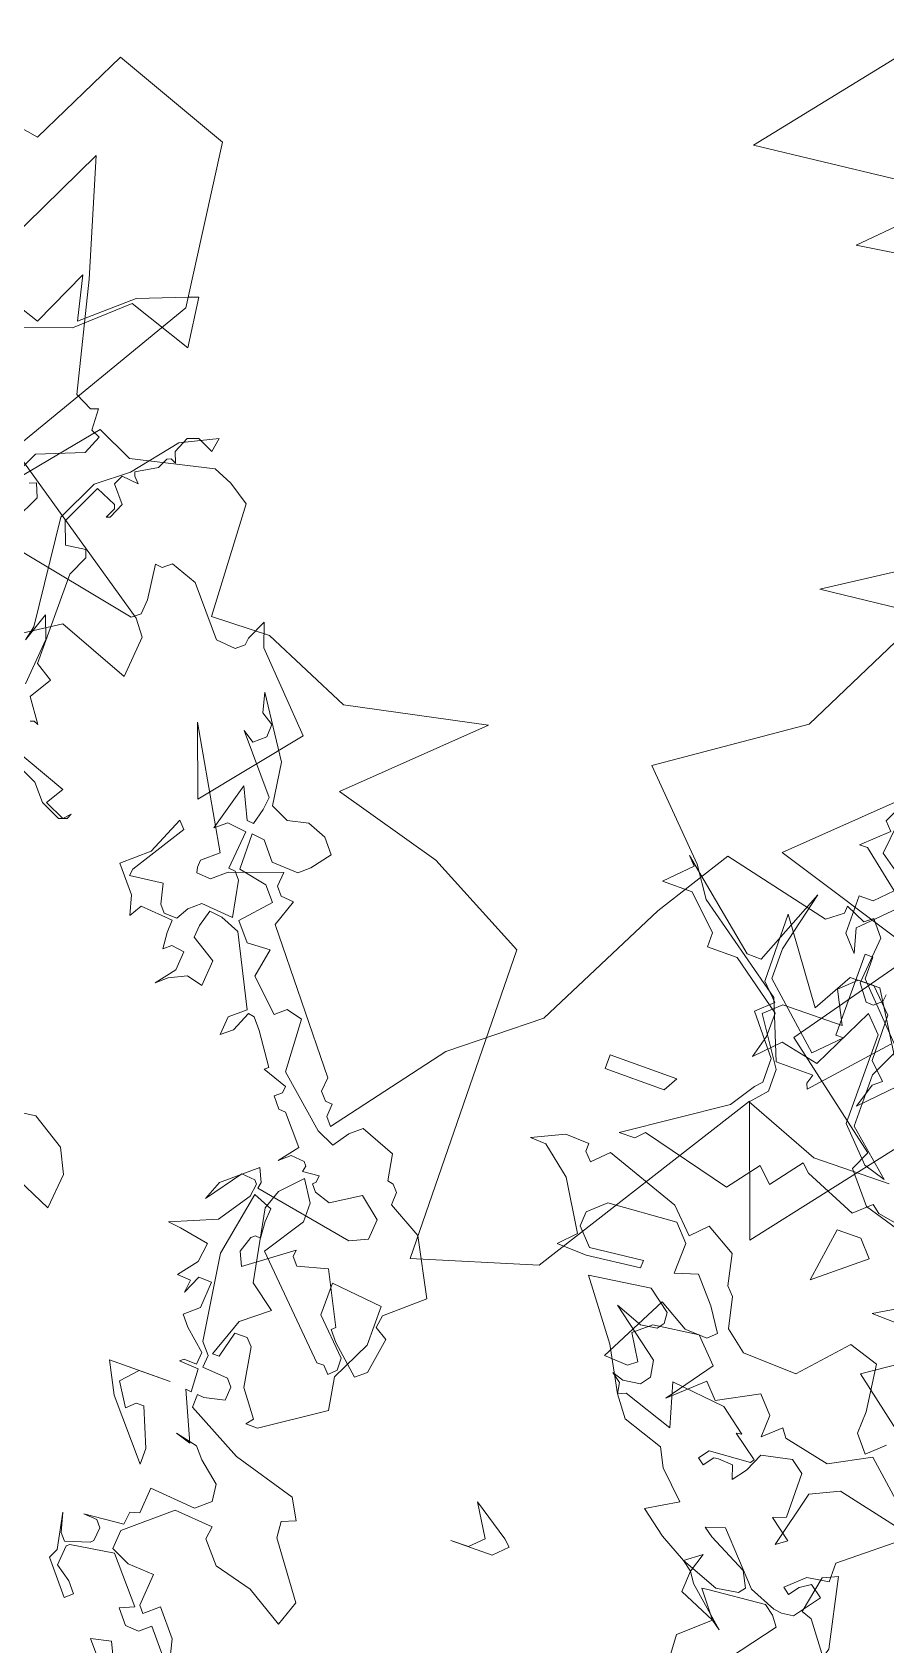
# Model space of a CAD drawing. Header units: metres. Extents: x -71 to 881, y -503 to 661.
# Drawn here: x 121.756 to 123.921, y 485.243 to 489.336 of the extents above; entities that cross this region are included whole.
import ezdxf

# ---------------------------------------------------------------- set-up
doc = ezdxf.new("R2010")
doc.units = ezdxf.units.M
doc.layers.add('ARBRE', color=100, linetype='Continuous', lineweight=13, true_color=0x00ff3f)

# ---------------------------------------------------------------- blocks, each defined once
blk = doc.blocks.new('WMF2', base_point=(0, 0.01))
at = {"color": 251, "lineweight": 0, "true_color": 0x636466}
for points in [[(81.23, -212.64), (86.45, -202.37), (92.4, -197.64), (98.49, -189.57), (98.99, -190.16), (98.92, -191.16), (99.46, -191.2), (99.98, -191.79), (99.88, -192.88), (107.36, -202.17), (106.64, -204.2), (107.63, -204.27), (108.14, -204.87), (108.06, -205.98), (111.91, -204.61), (112.96, -203.7), (114.06, -203.79), (114.16, -204.2), (114.12, -204.74), (112.93, -205.76), (117.77, -214.23), (115.81, -208.91), (110.13, -215.92), (115.04, -221.02), (115.66, -222.79), (116.35, -221.31), (116.39, -220.76), (116.99, -220.25), (118.51, -220.38), (121.42, -223.82), (123.45, -224.55), (124.06, -224.04), (124.6, -224.1), (124.28, -221.43), (124.37, -220.32), (124.97, -219.82), (134.84, -221.76)], [(206.17, -84.52), (217.5, -73.62), (205.76, -70.03), (212.07, -61.12), (204.08, -54.99), (204.77, -53.52), (202.84, -51.25), (195.1, -48.95)], [(23.58, -100.08), (8.83, -109.56), (3.27, -107.44), (3.01, -110.61), (3.9, -111.79), (16.57, -120.44), (8.22, -134.47), (9.81, -146.85), (18.98, -150.2), (22.71, -142.59), (34.39, -144.58)], [(50.2, -181.46), (55.69, -185.68), (50.55, -189.17)], [(63.37, -212.54), (63.42, -211.98), (64, -211.48), (64.56, -211.53), (65.45, -212.71), (65.14, -216.33), (66.13, -217.51), (66.73, -217.02), (68.24, -217.69), (68.28, -217.15), (69.45, -216.26), (77.76, -218.17), (81.23, -212.64), (81.23, -212.64)], [(227.2, -134.24), (237.13, -121.84), (221.43, -123.58), (227.53, -117.47), (210.08, -120.09)], [(206.64, -102.36), (221.47, -92.77), (213.62, -93.64), (218.84, -83.17), (228.67, -76.4), (223.08, -70.7), (221.59, -68.47), (214.46, -63.39), (212.7, -59.01), (209.83, -58.98), (210.04, -58.28), (209.88, -57.88), (205.22, -63.07)], [(14.72, -115.61), (13.76, -117.64), (14.16, -118.66), (14.68, -118.45)], [(15.6, -119.27), (14.94, -120.61), (11.56, -121.96), (10.97, -123.39), (11.67, -123.68), (11.74, -125.32), (12.27, -125.11), (13.58, -125.77), (15.6, -134.05), (18.21, -142.77), (22.11, -134.68)], [(50.47, -189.97), (56.38, -190.15), (44.99, -196.88)], [(58.51, -202.62), (66.66, -192.17), (70.16, -201.76), (80.62, -185.19), (89.7, -182.43), (90.01, -206.45), (97.85, -210.62), (106.23, -212.96), (97.57, -221.28), (108.11, -219.06), (114.95, -222), (119.42, -221.88), (119.84, -230.55), (121.43, -231.58), (122.86, -232.19), (129.04, -230.77), (131.8, -232.03), (142.53, -219.05), (147.98, -228.38), (151.61, -227.39), (162.65, -222.48), (162.25, -221.47), (162.25, -221.47)], [(220.57, -50.22), (221.79, -50.2), (214.78, -54.92), (213.59, -56.76), (213.1, -57.26), (213.13, -59.1), (215.47, -61.97), (214.27, -63.08), (215.5, -64.29), (215.56, -69.52), (211.34, -63.72), (209.67, -66.67), (207.37, -66.7), (203.77, -60.91)], [(202.55, -61.52), (206.05, -57.94), (205.47, -59.78), (204.85, -60.28), (206.1, -61.48), (206.14, -65.01), (207.85, -66.7), (209.07, -66.69), (210.27, -65.56), (209.03, -63.15), (213.66, -63.1), (214.86, -61.99), (212.51, -58.47), (212.49, -56.77), (213.57, -55.55), (207.7, -53.3), (201.85, -53.37)], [(198.42, -50.48), (201.82, -51.06), (202.43, -51.55), (203.66, -50.42), (207.69, -52.09), (208.3, -52.68), (210.1, -50.35), (211.21, -51.44), (213, -49.09), (219.97, -50.84), (220.57, -50.22), (220.57, -50.22)], [(211.1, -72.56), (210.01, -72.56), (208.8, -73.77), (211.73, -76.09), (212.35, -76.09), (210.51, -77.8), (211.1, -78.4), (210.01, -80.71), (210.51, -76.09), (208.8, -74.88), (205.88, -79.01), (204.66, -77.8), (203.56, -77.8), (200.04, -82.55), (199.42, -74.88), (201.73, -77.8), (202.34, -78.4), (210.51, -70.25), (210.01, -68.43), (211.1, -69.64), (211.1, -72.56), (211.1, -72.56)], [(110.5, -210.3), (109.11, -209.66), (107.56, -210.01), (106.1, -209.43), (105.21, -208.37), (106.3, -206.96), (107.08, -206.3), (109.11, -206.4), (110.23, -207.75), (111.21, -207.86), (111.17, -205.1), (108.98, -204.68), (108.09, -203.61), (109.95, -201.54), (108.82, -200.21), (107.05, -200.28), (107.47, -198.09), (105.17, -195.92), (104.39, -196.59), (103.18, -196.28), (102.97, -192.24), (99.24, -188.97), (97.85, -188.34), (97.03, -189.52), (96.18, -190.24), (93.53, -189.23), (93.18, -187.24), (92.71, -187.16), (92.29, -186.66), (92.32, -185.67), (89.73, -184.22), (87.53, -180.05), (90.18, -177.78), (90.31, -176.8), (89.34, -176.22), (89.8, -173.49), (90.58, -172.83), (92.72, -174.77), (93.38, -175.55), (93.1, -175.8), (95.08, -179.67), (97.34, -179.08), (97.82, -179.64), (97.78, -180.15), (101.14, -177.68), (101.63, -178.7), (101.22, -179.9), (100.95, -180.15), (100.54, -180.1), (100.64, -181.36), (100.55, -182.4), (102.01, -182.98), (102.92, -178.07), (101.94, -171.52), (101.24, -170.69), (101.31, -169.75), (99.34, -169.6), (98.87, -169.05), (98.94, -168.01), (100.49, -167.68), (101, -167.72), (101.03, -166.73), (96.75, -164.41), (91.89, -162.99), (91.03, -161.43), (92.05, -161.03), (91.94, -159.79), (89, -155.76), (89.67, -153.85), (92.49, -155.57), (95.44, -156.33), (96.81, -157.94), (96.68, -158.92), (99.66, -159.16), (102.89, -156.4), (103, -154.96), (101.56, -154.29), (99.54, -154.17), (99.73, -151.7), (99.31, -151.21), (98.26, -152.1), (96.65, -150.2), (95.72, -146.4)], [(101.18, -146.84), (102.3, -148.17), (100.78, -148.52), (99.7, -146.26)], [(96.81, -148.71), (98.38, -150.55), (99.16, -149.88), (100.2, -149.96), (101.09, -151.02), (100.03, -151.47), (102.77, -154.68), (106.07, -154.17), (106.29, -153.98), (106.42, -152.45), (105.24, -151.63), (104.58, -150.84), (105.14, -150.36), (107.17, -152.77), (106.84, -153.51), (107.36, -156.24), (106.96, -154.77), (106.52, -154.26), (104.73, -154.84), (104.51, -155.03), (104.42, -156.07), (104.84, -156.57), (105.88, -156.64), (102.86, -156.92), (102.73, -157.89), (102.04, -158.1), (101.88, -160.07), (98.36, -159.78), (97.31, -160.68), (97.47, -161.98), (99.06, -163.31), (99.78, -164.14), (101.47, -164.52), (100.3, -164.17), (101.94, -167.79), (101.51, -167.75), (101.59, -169.52), (103.08, -169.59), (102.8, -169.82), (101.82, -169.79), (101.75, -170.73), (103.34, -172.15), (104, -172.92), (102.95, -173.82), (102.84, -175.84), (103.82, -175.87), (104.45, -174.47), (104.32, -175.45), (105.36, -175.53), (104.26, -176.94), (104.08, -178.42), (106.33, -178.82), (107.3, -178.94), (103.92, -180.38), (102.29, -182.75), (102.16, -183.73), (102.39, -184), (103.43, -184.08), (105.34, -181.48), (104.76, -182.94), (102.36, -184.98), (101.88, -183.96), (101.97, -183.49), (94.36, -182.12), (93.06, -182.73), (92.94, -184.28), (94.55, -185.59), (96.67, -184.27), (97.88, -184.67), (98.3, -185.17), (98.08, -185.36), (98.04, -185.87), (99.3, -185.77), (99.21, -186.22), (99.44, -186.5), (100.48, -186.59), (101.25, -185.92), (100.16, -187.33), (101.95, -189.45), (102.48, -189.49), (103.14, -190.28), (102.64, -190.71), (102.6, -191.22), (104.51, -191.89), (104.23, -192.12), (105.81, -194.43), (106.51, -195.26), (106.98, -195.35), (107.6, -193.84), (108.41, -193.19), (108.29, -194.62), (107.17, -195.57), (109.76, -200.75), (111.21, -201.34), (112.19, -201.47), (112.55, -200.2), (112.63, -199.28), (110.76, -198.09), (110.9, -196.12), (112.13, -196.43), (113.42, -195.8), (114.19, -195.14), (113.09, -196.56), (112.98, -198.01), (113.96, -198.14), (114.51, -197.67), (114.61, -198.91), (114.58, -199.9), (117.07, -200.09), (117.61, -199.16), (118.02, -200.63), (119.62, -202.52), (117.74, -204.14), (116.53, -207), (116.04, -206.45), (118.58, -202.45), (118.63, -201.93), (116.12, -202.24), (115.77, -200.72), (115.3, -200.17), (114.31, -200.14), (113.77, -201.07), (112.93, -201.79), (110.47, -201.58), (110.98, -204.31), (111.44, -204.87), (111.97, -204.91), (111.68, -207.85), (113.17, -208.02), (114, -207.32), (112.98, -210.96), (111.87, -208.65), (111.36, -208.61), (111.05, -209.82), (110.92, -210.8), (114.34, -214.81), (113.44, -214.21), (112.61, -214.93), (112.58, -215.91), (113.47, -216.49), (113.87, -217.98), (110.96, -213.56), (110.5, -210.3), (110.5, -210.3)], [(19.86, -130.44), (18.12, -129.86), (16.15, -134.19), (15.36, -130.85), (11.87, -133.9), (8.32, -135.28), (7.59, -135.54), (7.07, -131.77), (12.02, -133.45), (15.55, -130.27), (19.06, -129.03)], [(58.26, -161.95), (55.2, -166.06), (55.75, -166.8), (56.5, -167.36), (60.96, -166.95), (61.31, -166.89), (59.77, -164.96), (59.07, -164.44), (62, -167.02), (62.51, -167.79), (63.26, -168.35), (60.34, -167.25), (58.66, -167.5), (58.28, -168), (58.89, -169.15), (61.9, -170.7), (62.6, -171.21), (61.18, -171.65), (57.84, -168.06), (55.81, -167.24), (55.17, -167.15), (54.29, -167.27), (52.87, -169.18), (53.82, -169.88), (54.6, -169.37), (55.15, -168.63), (55.66, -169.01), (54.32, -170.26), (52.66, -170.5), (52.66, -171.97), (47.81, -175.9)], [(49.56, -176.04), (54.15, -177.07), (56.26, -176.06), (57.34, -171.75), (56.54, -172.31), (58.19, -173.55), (57.21, -173.91), (57.26, -177.31), (58.26, -178.06), (60.53, -177.56), (61.17, -176.18), (61.91, -175.17), (62.25, -176.19), (63.37, -176.26), (63.72, -176.21), (64.28, -175.46), (64.78, -175.83), (64.22, -176.58), (61.08, -176.8), (60.89, -177.07), (62.8, -178.48), (62.37, -178.54), (64.31, -180), (68.46, -180.44), (67.52, -177.18), (71.39, -178.5), (71.97, -178.23), (72.13, -179.07), (72.84, -179.59), (71.95, -179.32), (70.65, -179.51), (70.12, -180.21), (70.34, -181.46), (74.19, -184.37), (72.12, -183.59), (70.89, -183.77), (70.51, -184.27), (70.59, -185.1), (72.3, -186.38), (76.95, -185.71), (73.74, -181.48), (71.97, -178.23), (70.82, -176.69), (67.68, -175.65), (66.98, -174.25), (64.97, -172.31), (67.26, -170.98), (65.32, -169.52), (63.26, -168.35), (62.04, -169.25), (62.51, -167.79), (62.6, -166.17), (59.77, -164.96), (61.9, -163.05), (61.78, -160.83)], [(56.45, -156.83), (51.18, -165.09), (52.99, -167.49), (53.79, -167.78), (53.24, -170.6), (52.14, -171.11), (51.01, -165.85), (52.98, -159.15), (54.67, -154.45), (56.12, -154.97), (56.45, -156.83), (56.45, -156.83)], [(105.63, -167.93), (106.73, -166.71), (105.63, -165.01), (105.03, -165.6), (104.42, -165.6), (103.21, -162.7), (103.21, -161.47), (106.73, -165.6), (107.95, -167.93), (103.21, -167.93), (105.63, -167.93), (105.63, -167.93)], [(78.47, -163.95), (77.51, -164.92), (78.97, -167.27), (76.15, -165.41), (75.64, -164.92), (76.63, -163.95), (79.84, -163.95), (78.47, -163.95), (78.47, -163.95)], [(96.52, -167.41), (97.97, -169.37), (98.48, -172.36), (98.99, -172.89), (99.94, -172.89), (100.46, -170.92), (100.97, -170.92), (99.94, -173.81), (97.97, -175.37), (99.94, -176.82), (100.97, -182.31), (100.46, -183.77), (98.99, -185.32), (97.97, -183.77), (97.97, -182.31), (99.94, -179.3), (93.53, -172.89), (93, -172.89), (92.49, -172.36), (91.96, -172.89), (91.96, -173.81), (94.45, -176.31), (94.45, -178.79), (90.5, -178.38), (90.5, -175.37), (91.96, -172.36), (91.54, -169.88), (96, -166.89), (96.93, -166.89), (96.52, -167.41), (96.52, -167.41)], [(52.76, -180.21), (55.75, -178.63), (59.24, -179.37), (59.71, -180), (60.98, -178.83), (60.92, -180.53), (62.07, -181.8), (65.07, -180.21), (66.12, -181.35), (68.53, -179.14), (66.06, -182.57), (67.81, -184.35), (71.26, -183.89), (72.51, -182.83), (71.38, -180.95), (72, -180.48), (73.83, -180.56), (71.19, -185.7), (68.92, -184.4), (67.21, -184.32), (66.57, -184.91), (67.73, -186.66), (69.36, -188.54), (71.08, -188), (71, -190.33), (72.16, -191.6), (77.42, -191.2), (78.69, -190.03), (78.74, -188.92), (77.57, -187.67), (73.52, -188.11), (73.54, -187.51), (77.6, -187.05), (79.9, -187.14), (78.75, -188.32), (80.93, -191.95), (83.16, -193.74), (84.39, -193.79), (82.02, -194.91), (80.2, -194.84), (80.22, -194.22), (79.64, -193.6), (78.5, -194.76), (72.73, -192.72), (70.97, -190.94), (69.83, -192.11), (67.56, -190.81), (67.04, -188.46), (66.45, -187.83), (65.94, -185.49), (64.29, -184.21), (60.16, -184.05), (57.09, -187.45), (54.82, -186.75), (54.35, -183.2), (54.41, -181.49), (53.37, -180.24), (52.1, -181.39)], [(49.34, -177.15), (52.76, -180.21), (52.76, -180.21)], [(116, -176.89), (115.75, -179.59), (116.63, -181.42), (119.11, -182.97), (127.36, -181.9), (116, -176.89), (116, -176.89)], [(59.05, -195.06), (57.96, -193.84), (61.5, -190.92), (60.89, -195.06), (59.05, -195.06), (59.05, -195.06)], [(62.92, -202.64), (62.92, -209.57), (64.13, -210.8), (66.44, -206.05), (69.38, -206.67), (71.07, -204.94), (70.59, -206.67), (70.59, -208.49), (74.6, -211.4), (76.92, -211.4), (76.92, -212.49), (79.35, -214.81), (81.66, -214.81), (79.84, -216.64), (80.44, -217.25), (73.99, -211.89), (72.89, -211.89), (70.59, -217.73), (71.68, -213.12), (71.68, -210.8), (67.05, -206.67), (65.23, -208.49), (65.83, -208.49), (65.83, -214.81), (65.23, -214.81), (65.23, -213.12), (61.21, -208.97), (62.31, -206.67), (62.31, -202.64), (58.89, -199.71), (60.6, -200.21), (62.92, -202.64), (62.92, -202.64)], [(80.95, -201.5), (75.73, -201.5), (76.34, -200.42), (80.95, -200.42), (80.95, -201.5), (80.95, -201.5)], [(128.63, -229.85), (130.85, -228.1), (132.31, -224.99), (131.45, -216.73), (131.71, -215.63), (130.94, -217.85), (130.31, -216.16), (130.6, -212.58)], [(131.36, -207.8), (127.52, -206.02), (126.48, -204.8), (124.97, -204.1), (124.38, -204.31), (124.19, -204.71), (124.67, -204.21), (126.19, -204.91), (125.4, -206.21), (130.16, -207.96)], [(129.36, -210.13), (129.07, -210.23), (128.75, -210.08), (129.97, -211.82), (128.98, -213.46), (130.3, -214.3), (130.27, -221.28), (129.57, -222.8), (129.78, -223.38), (131.29, -223.17), (131.93, -224.86), (130.51, -227.9), (128.94, -227.21), (128.82, -226.92), (129.2, -226.13), (128.91, -226.23), (128.41, -227.4), (129.45, -228.63), (129.11, -229.36), (127.81, -229.23), (128.24, -229.68), (128.34, -229.97), (126.82, -230.86), (126.44, -231.65), (126.15, -231.77), (125.75, -231.58), (126.06, -232.39), (125.56, -233.58), (124.75, -233.87), (123.53, -233.31), (123.33, -234.38), (126.03, -233.07), (128.63, -229.85), (128.63, -229.85)]]:
    blk.add_lwpolyline(points, dxfattribs=at)

msp = doc.modelspace()

# ---------------------------------------------------------------- block references
at = {"layer": 'ARBRE', "color": 251, "lineweight": 5, "true_color": 0x636466, "xscale": 0.03451886634015593, "yscale": 0.03451886634015593, "zscale": 0.03451886634015593, "rotation": 160.1685466476646}
for p in [(120.8371, 484.173), (129.8582, 482.3157), (123.4902, 479.2491)]:
    msp.add_blockref('WMF2', p, dxfattribs=at)

doc.saveas('drawing.dxf')
